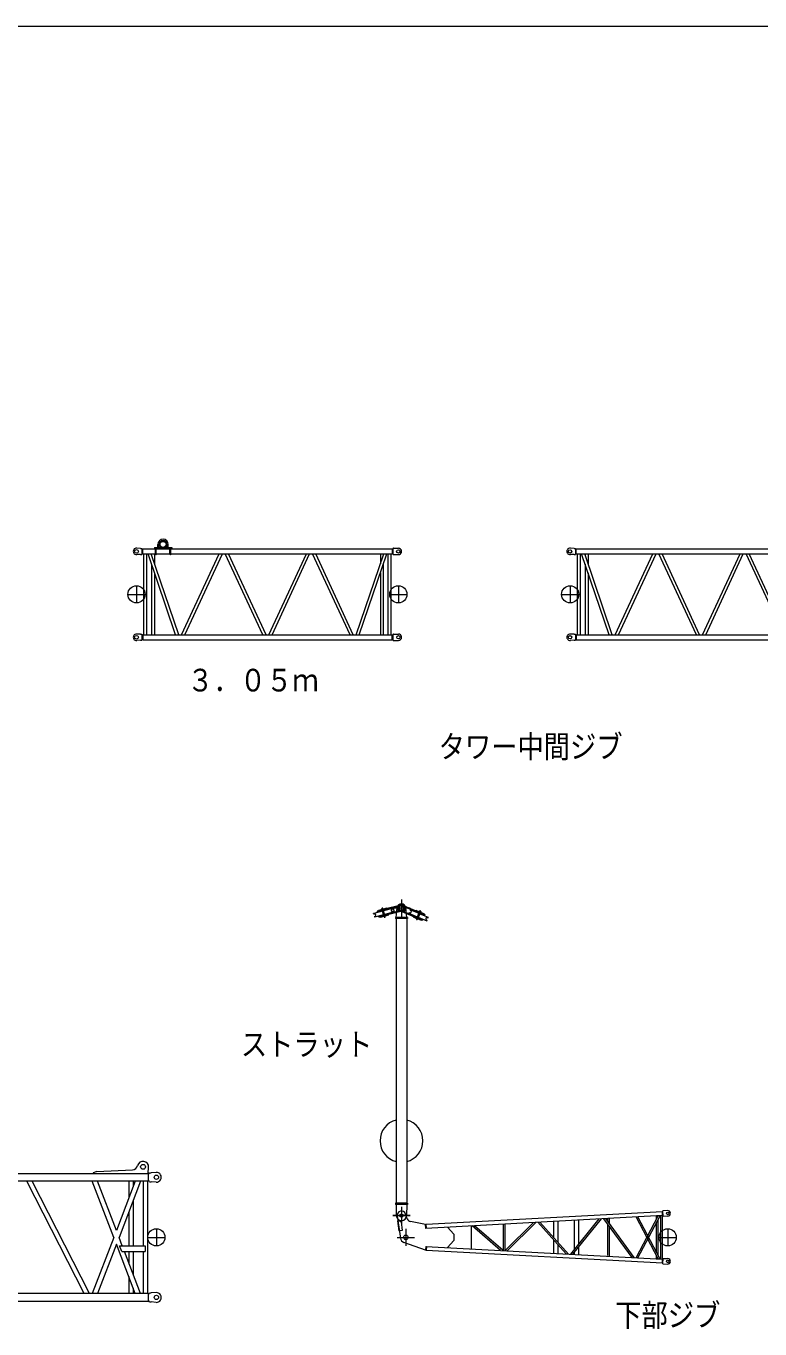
# Model space of a CAD drawing. Units: millimetres on the paper. Extents: x -420 to 420, y -297 to 297.
# Drawn here: x -78.7 to 63.7, y 31.2 to 284 of the extents above; entities that cross this region are included whole.
import ezdxf
from ezdxf.enums import TextEntityAlignment as Align

# ---------------------------------------------------------------- set-up
doc = ezdxf.new("R2010")
doc.units = ezdxf.units.MM
doc.linetypes.add('USER2', pattern=[17.5, 13, -1.5, 1.5, -1.5])
doc.layers.add('0-0_0', color=7, linetype='Continuous', lineweight=18)
doc.layers.add('0-1_1', color=7, linetype='Continuous', lineweight=18)
doc.styles.add('ＭＳ ゴシック', font='')
doc.styles.get('ＭＳ ゴシック').set_extended_font_data('MS Gothic')

msp = doc.modelspace()

# ---------------------------------------------------------------- linework, layer by layer
at = {"layer": '0-0_0'}
for p, q in [((-56.542, 182.64), (-57.249, 182.689)), ((-56.542, 182.64), (-56.226, 182.64)), ((-56.226, 182.64), (-56.226, 181.473)), ((-56.092, 182.472), (-56.142, 182.472)), ((-53.801, 182.798), (-50.467, 182.798)), ((-53.801, 182.798), (-53.801, 182.533)), ((-53.634, 181.495), (-53.634, 182.532)), ((-53.467, 181.495), (-53.467, 182.532)), ((-53.142, 182.798), (-53.142, 183.408)), ((-52.876, 182.798), (-52.876, 183.408)), ((-51.392, 182.798), (-51.392, 183.408)), ((-51.126, 182.798), (-51.126, 183.408)), ((-50.801, 181.495), (-50.801, 182.532)), ((-50.634, 181.495), (-50.634, 182.532)), ((-50.467, 182.798), (-50.467, 182.533)), ((-7.692, 182.533), (-7.692, 181.58)), ((-7.642, 182.472), (-7.692, 182.472)), ((-7.559, 182.557), (-7.559, 181.557)), ((-7.426, 182.69), (-6.492, 182.69)), ((27.591, 182.64), (26.885, 182.689)), ((27.591, 182.64), (27.908, 182.64)), ((27.908, 182.64), (27.908, 181.473)), ((28.041, 182.472), (27.991, 182.472)), ((-56.542, 181.473), (-57.249, 181.425)), ((-56.542, 181.473), (-56.226, 181.473)), ((-56.092, 181.642), (-56.142, 181.642)), ((-56.092, 181.58), (-53.634, 181.58)), ((-55.876, 165.867), (-55.876, 181.58)), ((-55.309, 165.867), (-55.309, 181.58)), ((-49.708, 165.867), (-55.058, 181.58)), ((-49.11, 165.867), (-54.46, 181.58)), ((-54.376, 179.575), (-54.376, 165.867)), ((-53.809, 181.58), (-53.809, 179.669)), ((-53.467, 181.58), (-50.801, 181.58)), ((-50.634, 181.58), (-7.692, 181.58)), ((-48.555, 165.867), (-41.255, 181.58)), ((-47.93, 165.867), (-40.63, 181.58)), ((-32.788, 165.867), (-40.088, 181.58)), ((-32.163, 165.867), (-39.463, 181.58)), ((-31.621, 165.867), (-24.321, 181.58)), ((-30.996, 165.867), (-23.696, 181.58)), ((-15.855, 165.867), (-23.155, 181.58)), ((-15.23, 165.867), (-22.53, 181.58)), ((-14.675, 165.867), (-9.325, 181.58)), ((-14.076, 165.867), (-8.726, 181.58)), ((-9.976, 181.58), (-9.976, 179.669)), ((-9.409, 179.575), (-9.409, 165.867)), ((-8.476, 165.867), (-8.476, 181.58)), ((-7.909, 165.867), (-7.909, 181.58)), ((-7.642, 181.642), (-7.692, 181.642)), ((-7.559, 181.558), (-7.559, 181.557)), ((-7.426, 181.423), (-6.492, 181.423)), ((27.591, 181.473), (26.885, 181.425)), ((27.591, 181.473), (27.908, 181.473)), ((28.041, 181.642), (27.991, 181.642)), ((28.041, 181.58), (121.783, 181.58)), ((28.258, 165.867), (28.258, 181.58)), ((28.824, 165.867), (28.824, 181.58)), ((34.425, 165.867), (29.075, 181.58)), ((35.024, 165.867), (29.674, 181.58)), ((29.758, 181.58), (29.758, 181.333)), ((29.758, 179.575), (29.758, 165.867)), ((30.324, 181.58), (30.324, 179.669)), ((35.579, 165.867), (42.879, 181.58)), ((36.204, 165.867), (43.504, 181.58)), ((51.345, 165.867), (44.045, 181.58)), ((51.97, 165.867), (44.67, 181.58)), ((52.512, 165.867), (59.812, 181.58)), ((53.137, 165.867), (60.437, 181.58)), ((68.279, 165.867), (60.979, 181.58)), ((68.904, 165.867), (61.604, 181.58)), ((-53.809, 177.911), (-53.809, 165.867)), ((-9.976, 177.911), (-9.976, 165.867)), ((30.324, 177.911), (30.324, 165.867)), ((-56.542, 165.973), (-57.249, 166.022)), ((-56.542, 164.807), (-57.249, 164.758)), ((-56.542, 164.807), (-56.226, 164.807)), ((-56.092, 165.805), (-56.142, 165.805)), ((-56.092, 164.975), (-56.142, 164.975)), ((-56.092, 165.867), (-56.092, 164.913)), ((-56.092, 165.867), (-7.692, 165.867)), ((-56.092, 164.913), (-7.692, 164.913)), ((-7.692, 164.913), (-7.692, 165.867)), ((-7.642, 165.805), (-7.692, 165.805)), ((-7.642, 164.975), (-7.692, 164.975)), ((-7.559, 165.89), (-7.559, 164.89)), ((-7.559, 164.892), (-7.559, 164.89)), ((-7.426, 166.023), (-6.492, 166.023)), ((-7.426, 164.757), (-6.492, 164.757)), ((27.591, 165.973), (26.885, 166.022)), ((27.591, 164.807), (26.885, 164.758)), ((27.591, 165.973), (27.908, 165.973)), ((27.591, 164.807), (27.908, 164.807)), ((27.908, 165.973), (27.908, 164.807)), ((28.041, 165.805), (27.991, 165.805)), ((28.041, 164.975), (27.991, 164.975)), ((28.041, 165.867), (127.241, 165.867)), ((28.041, 165.867), (28.041, 164.913)), ((-11.29, 111.741), (-11.3, 111.779)), ((-9.567, 112.267), (-11.276, 111.819)), ((-11.247, 111.704), (-11.003, 111.681)), ((-11.117, 111.209), (-10.916, 111.348)), ((-9.377, 111.542), (-11.086, 111.094)), ((-9.624, 112.485), (-10.568, 112.238)), ((-10.53, 112.093), (-10.566, 112.232)), ((-9.586, 112.34), (-10.53, 112.093)), ((-9.65, 112.581), (-10.367, 112.394)), ((-10.367, 112.394), (-10.342, 112.297)), ((-9.358, 111.469), (-10.302, 111.222)), ((-9.32, 111.324), (-10.264, 111.077)), ((-9.58, 112.314), (-10.168, 112.16)), ((-10.156, 112.113), (-10.168, 112.16)), ((-9.954, 111.341), (-9.966, 111.387)), ((-9.365, 111.495), (-9.954, 111.341)), ((-9.268, 111.122), (-9.677, 112.686)), ((-9.058, 111.177), (-9.468, 112.741)), ((-8.723, 112.824), (-9.44, 112.636)), ((-6.037, 113.424), (-9.415, 112.54)), ((-5.999, 113.279), (-9.377, 112.395)), ((-7.649, 112.77), (-9.358, 112.322)), ((-7.459, 112.044), (-9.168, 111.596)), ((-8.567, 111.704), (-9.155, 111.55)), ((-5.771, 112.409), (-9.149, 111.524)), ((-5.733, 112.263), (-9.111, 111.379)), ((-8.368, 111.47), (-9.085, 111.282)), ((-8.723, 112.824), (-8.697, 112.728)), ((-8.567, 111.704), (-8.579, 111.751)), ((-8.368, 111.47), (-8.393, 111.567)), ((-7.618, 112.654), (-7.819, 112.515)), ((-7.488, 112.159), (-7.732, 112.182)), ((-7.598, 112.708), (-7.608, 112.746)), ((-7.435, 112.085), (-7.445, 112.122)), ((-7.206, 112.033), (-7.434, 112.903)), ((-6.927, 111.01), (-6.713, 112.936)), ((-6.118, 112.291), (-2.901, 110.934)), ((-6.06, 112.429), (-2.843, 111.072)), ((-5.71, 113.258), (-2.493, 111.902)), ((-5.652, 113.397), (-2.435, 112.04)), ((-4.843, 111.01), (-5.057, 112.936)), ((-4.444, 111.907), (-4.459, 111.872)), ((-4.441, 111.828), (-2.813, 111.142)), ((-4.395, 111.938), (-4.151, 111.926)), ((-4.194, 112.501), (-4.209, 112.466)), ((-4.197, 112.41), (-4.017, 112.243)), ((-4.15, 112.519), (-2.522, 111.833)), ((-3.079, 112.42), (-3.118, 112.328)), ((-3.064, 112.114), (-3.083, 112.069)), ((-3.079, 112.42), (-2.396, 112.132)), ((-3.064, 112.114), (-2.503, 111.877)), ((-2.354, 112.232), (-2.982, 110.742)), ((-2.154, 112.148), (-2.782, 110.658)), ((-2.322, 111.748), (-0.695, 111.062)), ((-2.304, 111.793), (-1.743, 111.557)), ((-2.293, 111.818), (-1.395, 111.439)), ((-2.235, 111.956), (-1.337, 111.577)), ((-2.196, 112.048), (-1.513, 111.76)), ((-1.743, 111.557), (-1.762, 111.512)), ((-1.513, 111.76), (-1.552, 111.668)), ((-1.337, 111.577), (-1.395, 111.439)), ((-11.127, 111.118), (-11.137, 111.155)), ((-10.264, 111.077), (-10.302, 111.222)), ((-10.012, 111.039), (-10.038, 111.136)), ((-9.295, 111.227), (-10.012, 111.039)), ((-7.027, 111.01), (-7.027, 110.811)), ((-4.743, 111.01), (-7.027, 111.01)), ((-4.743, 110.811), (-7.027, 110.811)), ((-6.927, 110.811), (-6.927, 55.544)), ((-4.843, 110.811), (-4.843, 55.544)), ((-4.743, 111.01), (-4.743, 110.811)), ((-3.623, 111.13), (-3.584, 111.222)), ((-3.623, 111.13), (-2.94, 110.842)), ((-2.74, 110.758), (-2.057, 110.47)), ((-2.701, 110.85), (-1.803, 110.471)), ((-2.643, 110.988), (-1.745, 110.609)), ((-2.633, 111.013), (-2.072, 110.776)), ((-2.614, 111.057), (-0.986, 110.371)), ((-2.053, 110.821), (-2.072, 110.776)), ((-2.057, 110.47), (-2.018, 110.562)), ((-1.745, 110.609), (-1.801, 110.476)), ((-0.939, 110.48), (-1.119, 110.647)), ((-0.74, 110.952), (-0.985, 110.964)), ((-0.927, 110.424), (-0.942, 110.389)), ((-0.677, 111.018), (-0.692, 110.983)), ((-153.456, 61.351), (-55.014, 61.351)), ((-65.018, 61.701), (-65.685, 61.451)), ((-65.685, 61.451), (-65.685, 61.351)), ((-65.018, 61.701), (-58.06, 62.042)), ((-55.014, 61.351), (-54.937, 62.549)), ((-55.014, 61.351), (-55.014, 59.87)), ((-54.952, 61.244), (-55.014, 61.351)), ((-54.952, 61.244), (-54.906, 61.244)), ((-54.877, 61.261), (-54.747, 61.486)), ((-54.747, 61.486), (-54.468, 61.486)), ((-53.506, 61.558), (-54.468, 61.486)), ((-55.014, 59.87), (-153.456, 59.87)), ((-67.454, 38.018), (-78.587, 59.87)), ((-66.384, 38.018), (-77.517, 59.87)), ((-61.703, 48.944), (-65.862, 59.87)), ((-61.193, 50.284), (-64.842, 59.87)), ((-57.545, 59.87), (-61.193, 50.284)), ((-56.525, 59.87), (-60.683, 48.944)), ((-58.808, 59.87), (-58.808, 56.55)), ((-57.962, 59.87), (-57.962, 58.775)), ((-56.025, 59.87), (-56.025, 47.277)), ((-55.178, 59.87), (-55.178, 38.018)), ((-54.952, 59.977), (-55.014, 59.87)), ((-54.952, 59.977), (-54.906, 59.977)), ((-54.747, 59.736), (-54.877, 59.961)), ((-54.747, 59.736), (-54.468, 59.736)), ((-53.506, 59.663), (-54.468, 59.736)), ((-57.962, 56.095), (-57.962, 47.277)), ((-58.808, 53.87), (-58.808, 47.277)), ((-7.027, 55.544), (-7.027, 55.344)), ((-4.743, 55.544), (-7.027, 55.544)), ((-4.743, 55.344), (-7.027, 55.344)), ((-6.927, 55.344), (-6.885, 53.158)), ((-4.75, 52.551), (-5.087, 53.47)), ((-4.843, 55.344), (-4.885, 53.158)), ((-4.743, 55.544), (-4.743, 55.344)), ((44.786, 53.176), (-1.157, 50.691)), ((44.746, 53.917), (-1.069, 51.439)), ((39.657, 44.989), (43.913, 53.129)), ((40.006, 44.97), (44.283, 53.149)), ((43.522, 53.108), (43.522, 52.381)), ((43.841, 53.125), (43.841, 52.99)), ((44.356, 53.153), (44.356, 44.735)), ((44.674, 53.17), (44.674, 44.718)), ((44.786, 53.176), (44.746, 53.917)), ((44.849, 53.864), (44.75, 53.859)), ((44.883, 53.24), (44.783, 53.234)), ((45.736, 54.133), (44.837, 54.084)), ((44.895, 53.019), (44.837, 54.084)), ((-6.726, 53.052), (-6.09, 48.787)), ((-6.726, 53.052), (-6.09, 48.787)), ((-6.347, 52.206), (-6.677, 52.156)), ((-6.676, 52.156), (-6.382, 50.178)), ((-6.676, 52.156), (-6.382, 50.178)), ((-6.347, 52.206), (-5.968, 51.925)), ((-5.968, 51.925), (-5.722, 50.277)), ((-1.218, 51.427), (-4.119, 52.011)), ((-1.178, 50.69), (-1.219, 51.431)), ((-1.066, 51.393), (-1.216, 51.385)), ((-1.031, 50.744), (-1.181, 50.736)), ((-1.028, 50.698), (-1.069, 51.439)), ((4.282, 49.577), (3.017, 50.917)), ((7.665, 51.168), (7.665, 46.719)), ((13.339, 46.412), (7.853, 51.179)), ((13.857, 46.384), (8.31, 51.203)), ((13.856, 51.503), (13.856, 46.384)), ((14.174, 51.521), (14.174, 46.367)), ((19.709, 51.82), (14.217, 46.365)), ((20.187, 51.846), (14.646, 46.342)), ((26.074, 45.724), (20.578, 51.867)), ((26.523, 45.699), (20.985, 51.889)), ((23.598, 52.03), (23.598, 48.968)), ((24.432, 52.075), (24.432, 48.037)), ((32.435, 52.508), (26.936, 45.677)), ((32.862, 52.531), (27.327, 45.656)), ((27.598, 52.247), (27.598, 46.5)), ((28.432, 52.292), (28.432, 47.535)), ((33.292, 52.555), (38.793, 45.036)), ((33.671, 52.575), (39.204, 45.013)), ((34.072, 52.518), (34.072, 52.142)), ((34.072, 51.35), (34.072, 45.398)), ((34.391, 52.539), (34.391, 51.734)), ((34.391, 50.929), (34.391, 45.381)), ((43.913, 44.759), (39.657, 52.899)), ((44.283, 44.739), (40.006, 52.918)), ((43.522, 51.694), (43.522, 46.193)), ((43.841, 52.303), (43.841, 45.585)), ((45.794, 53.068), (44.895, 53.019)), ((-61.703, 48.944), (-65.862, 38.018)), ((-60.049, 47.277), (-60.683, 48.944)), ((-5.722, 50.277), (-6.382, 50.178)), ((3.017, 46.971), (4.282, 48.311)), ((4.282, 49.577), (4.282, 48.311)), ((23.598, 48.491), (23.598, 45.857)), ((-61.193, 47.604), (-64.842, 38.018)), ((-57.545, 38.018), (-61.193, 47.604)), ((-60.147, 46.194), (-60.559, 47.277)), ((-60.559, 47.277), (-55.602, 47.277)), ((-60.147, 46.194), (-55.602, 46.194)), ((-56.525, 38.018), (-59.637, 46.194)), ((-58.808, 46.194), (-58.808, 44.018)), ((-57.962, 46.194), (-57.962, 41.793)), ((-56.025, 46.194), (-56.025, 38.018)), ((-55.602, 47.277), (-55.602, 46.194)), ((-1.219, 46.446), (-5.394, 47.94)), ((-1.18, 47.167), (-1.219, 46.446)), ((-1.216, 46.503), (-1.066, 46.495)), ((-1.181, 47.152), (-1.031, 47.144)), ((-1.157, 47.196), (44.786, 44.711)), ((-1.028, 47.189), (-1.069, 46.449)), ((-1.069, 46.449), (44.746, 43.971)), ((24.432, 47.559), (24.432, 45.812)), ((27.598, 45.992), (27.598, 45.641)), ((28.432, 47.028), (28.432, 45.596)), ((43.522, 45.506), (43.522, 44.78)), ((43.841, 44.898), (43.841, 44.763)), ((44.746, 43.971), (44.786, 44.711)), ((44.749, 44.029), (44.849, 44.024)), ((44.783, 44.653), (44.883, 44.648)), ((44.837, 43.803), (45.736, 43.755)), ((-58.808, 41.337), (-58.808, 38.018)), ((-55.014, 38.018), (-153.456, 38.018)), ((-57.962, 39.113), (-57.962, 38.018)), ((-55.014, 38.018), (-55.014, 36.536)), ((-54.952, 37.911), (-55.014, 38.018)), ((-54.877, 37.927), (-54.747, 38.152)), ((-54.747, 38.152), (-54.468, 38.152)), ((-53.506, 38.225), (-54.468, 38.152)), ((-153.456, 36.536), (-55.014, 36.536)), ((-54.952, 36.644), (-55.014, 36.536)), ((-54.952, 37.911), (-54.906, 37.911)), ((-54.952, 36.644), (-54.906, 36.644)), ((-54.747, 36.402), (-54.877, 36.627)), ((-54.747, 36.402), (-54.468, 36.402)), ((-53.506, 36.33), (-54.468, 36.402))]:
    msp.add_line(p, q, dxfattribs=at)
at = {"layer": '0-0_0', "linetype": 'USER2'}
for p, q in [((-57.292, 175.39), (-57.292, 172.057)), ((-6.492, 175.39), (-6.492, 172.057)), ((26.841, 175.39), (26.841, 172.057)), ((-58.959, 173.723), (-55.626, 173.723)), ((-8.159, 173.723), (-4.826, 173.723)), ((25.174, 173.723), (28.508, 173.723)), ((-5.885, 114.51), (-5.885, 111.177)), ((-4.218, 112.844), (-7.552, 112.844)), ((-4.218, 53.177), (-7.552, 53.177)), ((-7.552, 53.177), (-4.218, 53.177)), ((-5.885, 54.844), (-5.885, 51.51)), ((-5.885, 54.844), (-5.885, 51.51)), ((-53.435, 50.611), (-53.435, 47.277)), ((-5.035, 50.611), (-5.035, 47.277)), ((45.765, 50.611), (45.765, 47.277)), ((-55.102, 48.944), (-51.768, 48.944)), ((-6.702, 48.944), (-3.368, 48.944)), ((44.098, 48.944), (47.432, 48.944))]:
    msp.add_line(p, q, dxfattribs=at)
at = {"layer": '0-0_0'}
for points in [[(-56.092, 181.58), (-56.092, 182.533), (-7.692, 182.533)], [(28.041, 181.58), (28.041, 182.533), (127.241, 182.533), (127.241, 181.58)], [(-56.542, 165.973), (-56.226, 165.973), (-56.226, 164.807)], [(28.041, 164.913), (127.241, 164.913), (127.241, 165.867)], [(-8.769, 112.476), (-8.782, 112.523), (-9.37, 112.369)], [(-3.374, 111.378), (-3.393, 111.333), (-2.832, 111.097)], [(44.837, 43.803), (44.895, 44.868), (45.794, 44.82)]]:
    msp.add_lwpolyline(points, dxfattribs=at)
for centre, radius in [((-57.292, 182.057), 0.358), ((-52.134, 183.407), 0.583), ((-6.492, 182.057), 0.325), ((26.841, 182.057), 0.325), ((-57.292, 173.723), 1.667), ((-6.492, 173.723), 1.667), ((26.841, 173.723), 1.667), ((-57.292, 165.39), 0.358), ((-6.492, 165.39), 0.317), ((26.841, 165.39), 0.325), ((-5.885, 112.844), 0.75), ((-56.018, 62.618), 0.475), ((-53.435, 60.611), 0.425), ((-5.885, 53.177), 0.321), ((-5.885, 53.177), 0.321), ((45.765, 53.601), 0.258), ((-53.435, 48.944), 1.667), ((45.765, 48.944), 1.667), ((-5.035, 48.944), 0.427), ((45.765, 44.287), 0.258), ((-53.435, 37.277), 0.417)]:
    msp.add_circle(centre, radius, dxfattribs=at)
for centre, radius, start, end in [((-57.292, 182.057), 0.633, 85.60892, 273.92866), ((-56.142, 182.555), 0.0833, 180, 270), ((-52.134, 183.408), 1.008, 0, 180), ((-52.134, 183.408), 0.742, 0, 180), ((-7.642, 182.555), 0.0833, 270, 0), ((-7.426, 182.557), 0.133, 90, 180), ((-6.492, 182.057), 0.633, 270, 90), ((26.841, 182.057), 0.633, 86.07096, 273.92904), ((27.991, 182.555), 0.0833, 180, 269.97902), ((-56.142, 181.558), 0.0833, 90, 180), ((-53.551, 181.495), 0.0833, 180, 0), ((-50.717, 181.495), 0.0833, 180, 0), ((-7.642, 181.558), 0.0833, 0, 90), ((-7.426, 181.557), 0.133, 180, 270), ((27.991, 181.558), 0.0833, 90, 180), ((-57.292, 165.39), 0.633, 86.07115, 274.85375), ((-56.142, 165.888), 0.0833, 180, 270), ((-56.142, 164.892), 0.0833, 90, 180), ((-7.642, 165.888), 0.0833, 270, 0), ((-7.642, 164.892), 0.0833, 0, 90), ((-7.426, 165.89), 0.133, 90, 180), ((-7.426, 164.89), 0.133, 180, 270), ((-6.492, 165.39), 0.633, 270, 90), ((26.841, 165.39), 0.633, 86.07115, 273.92904), ((27.991, 165.888), 0.0833, 180, 270), ((27.991, 164.892), 0.0833, 90, 180), ((-11.268, 111.787), 0.0333, 104.68485, 194.64738), ((-11.242, 111.754), 0.05, 194.67237, 264.67574), ((-11.02, 111.499), 0.183, 304.67404, 84.67949), ((-9.572, 112.714), 0.108, 14.68606, 194.67044), ((-7.715, 112.365), 0.183, 124.67947, 264.68038), ((-7.64, 112.737), 0.0333, 14.68485, 104.64738), ((-7.647, 112.696), 0.05, 304.65977, 14.67237), ((-7.493, 112.11), 0.05, 14.67237, 84.67898), ((-7.467, 112.076), 0.0333, 284.68485, 14.69815), ((-5.885, 112.844), 0.833, 6.32629, 173.67348), ((-5.885, 112.844), 0.6, 67.13624, 247.13355), ((-5.885, 112.844), 0.45, 67.13713, 247.13355), ((-5.885, 112.844), 0.6, 284.67874, 104.67592), ((-5.885, 112.844), 0.45, 284.68087, 104.67612), ((-4.428, 111.859), 0.0333, 157.16635, 247.11803), ((-4.398, 111.888), 0.05, 87.13061, 157.14598), ((-4.163, 112.446), 0.05, 157.12734, 227.12659), ((-4.163, 112.488), 0.0333, 67.14598, 157.14598), ((-4.142, 112.109), 0.183, 267.13759, 47.13158), ((-2.254, 112.19), 0.108, 337.12564, 157.14051), ((-11.089, 111.168), 0.05, 124.67967, 194.70619), ((-11.095, 111.126), 0.0333, 194.63411, 284.64738), ((-9.163, 111.15), 0.108, 194.67044, 14.67044), ((-2.882, 110.7), 0.108, 157.12564, 337.14051), ((-0.994, 110.781), 0.183, 87.13759, 227.13158), ((-0.973, 110.402), 0.0333, 247.14598, 337.14598), ((-0.973, 110.444), 0.05, 337.12734, 47.12659), ((-0.738, 111.002), 0.05, 267.13061, 337.11375), ((-0.708, 111.031), 0.0333, 337.16635, 67.11803), ((-5.885, 67.677), 4.158, 104.507, 255.493), ((-5.885, 67.677), 4.158, 284.50741, 75.49259), ((-56.018, 62.618), 1.083, 356.34171, 166.83674), ((-58.112, 63.108), 1.067, 272.8092, 346.83607), ((-54.906, 61.277), 0.0333, 270, 330.00788), ((-53.435, 60.611), 0.95, 265.70011, 94.29989), ((-54.906, 59.944), 0.0333, 29.99212, 90), ((-5.885, 53.177), 1, 181.09818, 358.90186), ((-5.885, 53.177), 0.85, 20.15903, 188.47747), ((45.765, 53.601), 0.533, 273.24421, 92.94869), ((-3.952, 52.844), 0.85, 200.15974, 258.62996), ((-1.146, 50.723), 0.0333, 183.14783, 250.96755), ((-5.035, 48.944), 1.067, 188.47646, 250.31927), ((-1.146, 47.165), 0.0333, 109.01535, 176.85217), ((45.765, 44.287), 0.533, 267.05131, 86.75579), ((-54.906, 37.944), 0.0333, 270, 329.98516), ((-53.435, 37.277), 0.95, 265.70011, 94.29989), ((-54.906, 36.611), 0.0333, 30.01484, 90)]:
    msp.add_arc(centre, radius, start, end, dxfattribs=at)
at = {"layer": '0-1_1'}
msp.add_line((-411.5, 284), (411.5, 284), dxfattribs=at)

# ---------------------------------------------------------------- texts
at = {"layer": '0-0_0', "style": 'ＭＳ ゴシック', "width": 0.85}
for s, p in [('３．０５ｍ', (-47.443, 153.552)), ('タワー中間ジブ', (1.32, 140.651)), ('ストラット', (-37.043, 82.886)), ('下部ジブ', (35.582, 30.335))]:
    msp.add_text(s, height=4.399, dxfattribs=at).set_placement(p, align=Align.BOTTOM_LEFT)

doc.saveas('drawing.dxf')
